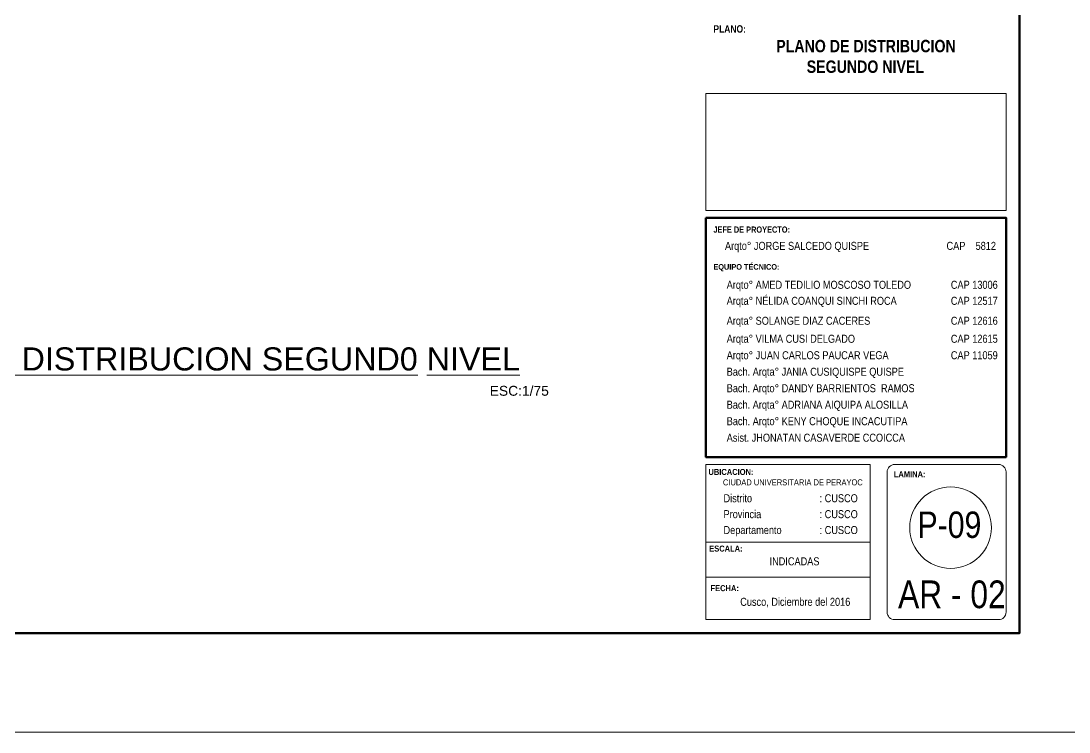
# Model space of a CAD drawing. Header units: inches. Extents: x 140 to 978, y -82 to 38.
# Drawn here: x 731.76 to 747.65, y -22.35 to -11.57 of the extents above; entities that cross this region are included whole.
import ezdxf

# ---------------------------------------------------------------- set-up
doc = ezdxf.new("R2010")
doc.units = ezdxf.units.IN
doc.header["$MEASUREMENT"] = 0
for name, color, linetype, lineweight in [('UNSAAC- ROTULO', 7, 'Continuous', 60), ('UNSAAC-TEXTOS', 250, 'Continuous', 0), ('UNSAAC-TEXTOS ROTULO', 7, 'Continuous', 15)]:
    doc.layers.add(name, color=color, linetype=linetype, lineweight=lineweight)
doc.styles.add('5mm', font='GOTHIC.TTF', dxfattribs={"height": 5})
doc.styles.get("Standard").update_dxf_attribs({"font": 'arial.ttf'})

msp = doc.modelspace()

# ---------------------------------------------------------------- linework, layer by layer
at = {"layer": 'UNSAAC- ROTULO', "color": 5, "lineweight": 0, "flags": 128}
msp.add_lwpolyline([(671.895, 31.651), (748.395, 31.651), (748.395, -22.349), (671.895, -22.349)], close=True, dxfattribs=at)
at = {"layer": 'UNSAAC- ROTULO'}
for points in [[(673.395, 30.151), (746.895, 30.151), (746.895, -20.849), (673.395, -20.849)], [(742.142, -14.552), (746.69, -14.552), (746.69, -18.181), (742.142, -18.181)]]:
    msp.add_lwpolyline(points, close=True, dxfattribs=at)
at = {"layer": 'UNSAAC-TEXTOS ROTULO'}
for p, q in [((744.63, -18.293), (742.142, -18.293)), ((742.142, -18.405), (742.142, -20.532)), ((742.142, -19.468), (744.63, -19.468)), ((742.142, -20), (744.63, -20)), ((744.63, -20.644), (742.142, -20.644))]:
    msp.add_line(p, q, dxfattribs=at)
for points in [[(742.142, -12.667), (746.69, -12.667), (746.69, -14.44), (742.142, -14.44)], [(742.142, -18.293), (744.63, -18.293), (744.63, -20.644), (742.142, -20.644)]]:
    msp.add_lwpolyline(points, close=True, dxfattribs=at)
msp.add_lwpolyline([(745.001, -18.293), (746.578, -18.293, -0.414214), (746.69, -18.405), (746.69, -20.532, -0.414214), (746.578, -20.644), (745.001, -20.644, -0.414214), (744.889, -20.532), (744.889, -18.405, -0.414214)], format="xyb", close=True, dxfattribs=at)
msp.add_circle((745.85, -19.251), 0.618, dxfattribs=at)

# ---------------------------------------------------------------- texts
at = {"layer": 'UNSAAC-TEXTOS', "insert": (728.698, -17.253), "char_height": 0.28125, "attachment_point": 7}
msp.add_mtext_dynamic_manual_height_columns('\\pi0.46769;{\\H1.2444x;\\LPLANO DE DISTRIBUCION S\\H0.99996x;EGUND0 NIVEL\\l\\P\\pi10.169;\\H0.42855x;ESC:1/75}', width=11.04118, gutter_width=12.5, heights=[0], dxfattribs=at)
at = {"layer": 'UNSAAC-TEXTOS ROTULO', "attachment_point": 1}
for s, width, heights, insert, char_height in [('{\\fArial Narrow|b1|i0|c0|p34;PLANO:\\fArial Narrow|b0|i0|c0|p34; }', 0.473, [0], (742.256, -11.634), 0.1125), ('\\pi0.16937;{\\fArial Narrow|b1|i0|c0|p34;PLANO DE DISTRIBUCION   \\P\\pi0.63134;SEGUNDO NIVEL}', 3.02641, [0], (743.039, -11.856), 0.1875), ('{\\fArial Narrow|b1|i0|c0|p34;JEFE DE PROYECTO:\\fArial Narrow|b0|i0|c0|p34; }', 1.10439, [0], (742.256, -14.685), 0.09375), ('{\\fArial Narrow|b0|i0|c0|p34; Arqto° JORGE SALCEDO QUISPE                        ^ICAP    5812}', 4.13257, [0], (742.393, -14.918), 0.12129), ('{\\fArial Narrow|b1|i0|c0|p34;EQUIPO TÉCNICO:\\fArial Narrow|b0|i0|c0|p34; }', 0.99498, [0], (742.256, -15.255), 0.0849), ('{\\fArial Narrow|b0|i0|c0|p34;Arqto° AMED TEDILIO MOSCOSO TOLEDO    ^ICAP 13006}', 4.09468, [0], (742.458, -15.508), 0.12129), ('{\\fArial Narrow|b0|i0|c0|p34;Arqta° NÉLIDA COANQUI SINCHI ROCA          ^ICAP 12517}', 4.09468, [0], (742.458, -15.751), 0.12129), ('{\\fArial Narrow|b0|i0|c0|p34;Arqta° SOLANGE DIAZ CACERES                    ^ICAP 12616}', 4.09468, [0], (742.458, -16.053), 0.12129), ('{\\fArial Narrow|b0|i0|c0|p34;Arqta° VILMA CUSI DELGADO                          ^ICAP 12615}', 4.0955, [0], (742.458, -16.326), 0.12129), ('{\\fArial Narrow|b0|i0|c0|p34;Arqto° JUAN CARLOS PAUCAR VEGA                        ^ICAP 11059}', 4.0955, [0], (742.458, -16.576), 0.12129), ('{\\fArial Narrow|b0|i0|c0|p34;Bach. Arqta° JANIA CUSIQUISPE QUISPE                         ^I}', 4.0955, [0], (742.458, -16.826), 0.12129), ('{\\fArial Narrow|b0|i0|c0|p34;Bach. Arqto° DANDY BARRIENTOS  RAMOS                      ^I}', 4.0955, [0], (742.458, -17.076), 0.12129), ('{\\fArial Narrow|b0|i0|c0|p34;Bach. Arqta° ADRIANA AIQUIPA ALOSILLA                         ^I}', 4.0955, [0], (742.458, -17.326), 0.12129), ('{\\fArial Narrow|b0|i0|c0|p34;Bach. Arqto° KENY CHOQUE INCACUTIPA                     ^I}', 4.0955, [0], (742.458, -17.576), 0.12129), ('{\\fArial Narrow|b0|i0|c0|p34;Asist. JHONATAN CASAVERDE CCOICCA                    ^I}', 4.0955, [0], (742.458, -17.826), 0.12129), ('\\pt0,0.13995;{\\fArial Narrow|b1|i0|c0|p34;\\H1.625x;UBICACION:\\H0.66665x; }', 0.45396, [0], (742.181, -18.36), 0.05598), ('\\pt0,0.13995;{\\fArial Narrow|b1|i0|c0|p34;\\H1.625x;LAMINA:}', 0.45396, [0], (744.99, -18.394), 0.05598), ('\\pt0,0.22742;{\\fArial Narrow|b0|i0|c0|p34;CIUDAD UNIVERSITARIA DE PERAYOC}', 3.19233, [0], (742.401, -18.518), 0.09097), ('{\\fArial Narrow|b0|i0|c0|p34;Distrito^I^I^I: CUSCO}', 3.34279, [0], (742.41, -18.744), 0.12129), ('{\\fArial Narrow|b0|i0|c0|p34;Provincia^I^I: CUSCO    }', 3.3432, [0], (742.41, -18.985), 0.12129), ('{\\fArial Narrow|b0|i0|c0|p34;Departamento^I^I: CUSCO    }', 3.34279, [0], (742.41, -19.226), 0.12129), ('{\\fArial Narrow|b1|i0|c0|p34;ESCALA:\\fArial Narrow|b0|i0|c0|p34; }', 0.65807, [0], (742.193, -19.522), 0.09097), ('{\\fArial Narrow|b0|i0|c0|p34;\\H1.0833x;INDICADAS  \\H0.9231x;  }', 1.05947, [0], (743.107, -19.7), 0.11196), ('{\\fArial Narrow|b1|i0|c0|p34;FECHA:\\fArial Narrow|b0|i0|c0|p34; }', 0.54372, [0.311], (742.213, -20.122), 0.09097), ('{\\fArial Narrow|b0|i0|c0|p34;Cusco, Diciembre del 2016    }', 2.75493, [0], (742.663, -20.314), 0.12129)]:
    msp.add_mtext_dynamic_manual_height_columns(s, width=width, gutter_width=12.5, heights=heights, dxfattribs=dict(at, insert=insert, char_height=char_height))
at = {"layer": 'UNSAAC-TEXTOS ROTULO', "char_height": 0.41985, "attachment_point": 1, "style": '5mm'}
for s, width, insert in [('{\\fArial Narrow|b0|i0|c0|p34;\\H0.95273x;P-09}', 0.63421, (745.349, -19.006)), ('{\\fArial Narrow|b0|i0|c0|p34;AR \\H0.99999x;- 02}', 1.83651, (745.055, -20.051))]:
    msp.add_mtext_dynamic_manual_height_columns(s, width=width, gutter_width=25, heights=[0], dxfattribs=dict(at, insert=insert))

doc.saveas('drawing.dxf')
